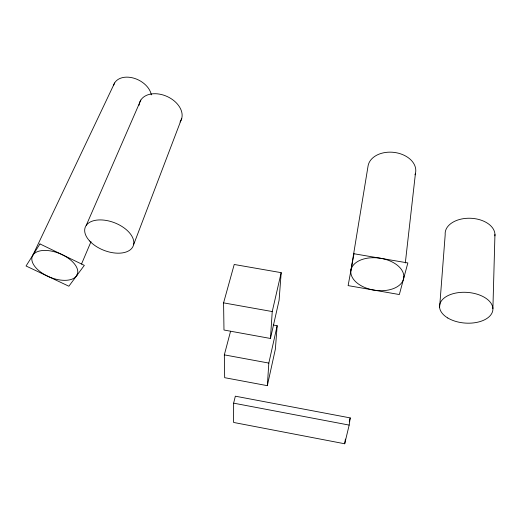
<?xml version="1.0" encoding="UTF-8"?>
<svg xmlns="http://www.w3.org/2000/svg" width="521" height="521" viewBox="0 0 521 521"><rect width="100%" height="100%" fill="white"/><g stroke="black" fill="none" stroke-linecap="round" stroke-linejoin="round"><path stroke-width="0.78" d="M233.636 403.156L233.59 422.44L344.707 443.775L349.168 425.09L350.21 417.901L235.342 396.188L233.636 403.156L349.168 425.09M492.899 308.666L494.95 234.457M230.556 331.297L224.336 354.866L224.668 377.679L267.338 385.67L268.829 363.078L277.159 325.71L273.167 324.993M270.458 338.468L272.236 311.558L281.19 272.665L234.222 264.479L223.581 302.864L223.978 330.021L270.458 338.468L279.087 300.33L281.19 272.665M277.159 325.71L275.381 349.077L267.338 385.67M439.6 307.52L445.201 234.639A24.917 15.949 2.3 0 1 470.066 218.247A24.917 15.949 2.3 0 1 494.904 235.857M403.488 279.132A26.669 16.236 8 0 0 367.917 258.103A26.669 16.236 8 0 0 360.565 285.391A26.669 16.236 8 0 0 403.488 279.132L403.762 276.71M405.312 262.988L415.445 173.389M344.707 443.775L345.39 439.092M350.985 270.073L368.1 165.782A24.012 16.959 6.2 0 1 396.442 152.764A24.012 16.959 6.2 0 1 414.996 174.809M349.278 421.828L350.21 417.901M133.584 244.766L181.764 118.306M76.444 276.013A24.272 12.791 22.1 0 0 50.732 250.959A24.272 12.791 22.1 0 0 37.232 269.168A24.272 12.791 22.1 0 0 76.444 276.013L77.082 274.521M81.51 264.062L91.012 241.659M86.212 225.424L140.813 100.071M32.856 255.192L114.607 82.976M223.581 302.864L272.236 311.558M224.336 354.866L268.829 363.078M139.074 105.275A22.553 15.702 24.3 0 1 139.263 103.894M139.42 103.223A22.553 15.702 24.3 0 1 167.326 96.587A22.553 15.702 24.3 0 1 180.019 121.992M113.5 85.724A20.254 14.054 26.7 0 1 132.614 77.85A20.254 14.054 26.7 0 1 151.337 94.855M353.987 253.747L348.119 285.612L399.34 294.541L407.852 262.936L353.987 253.747M39.954 243.926L26.05 265.997L68.87 286.224L84.337 265.371L39.954 243.926M89.638 240.995A25.737 14.77 21.3 0 0 131.885 248.211A25.737 14.77 21.3 0 0 106.219 220.442A25.737 14.77 21.3 0 0 89.638 240.995M447.78 317.986A26.734 15.383 4.1 0 0 492.143 312.652A26.734 15.383 4.1 0 0 458.747 292.587A26.734 15.383 4.1 0 0 447.78 317.986"/></g></svg>
